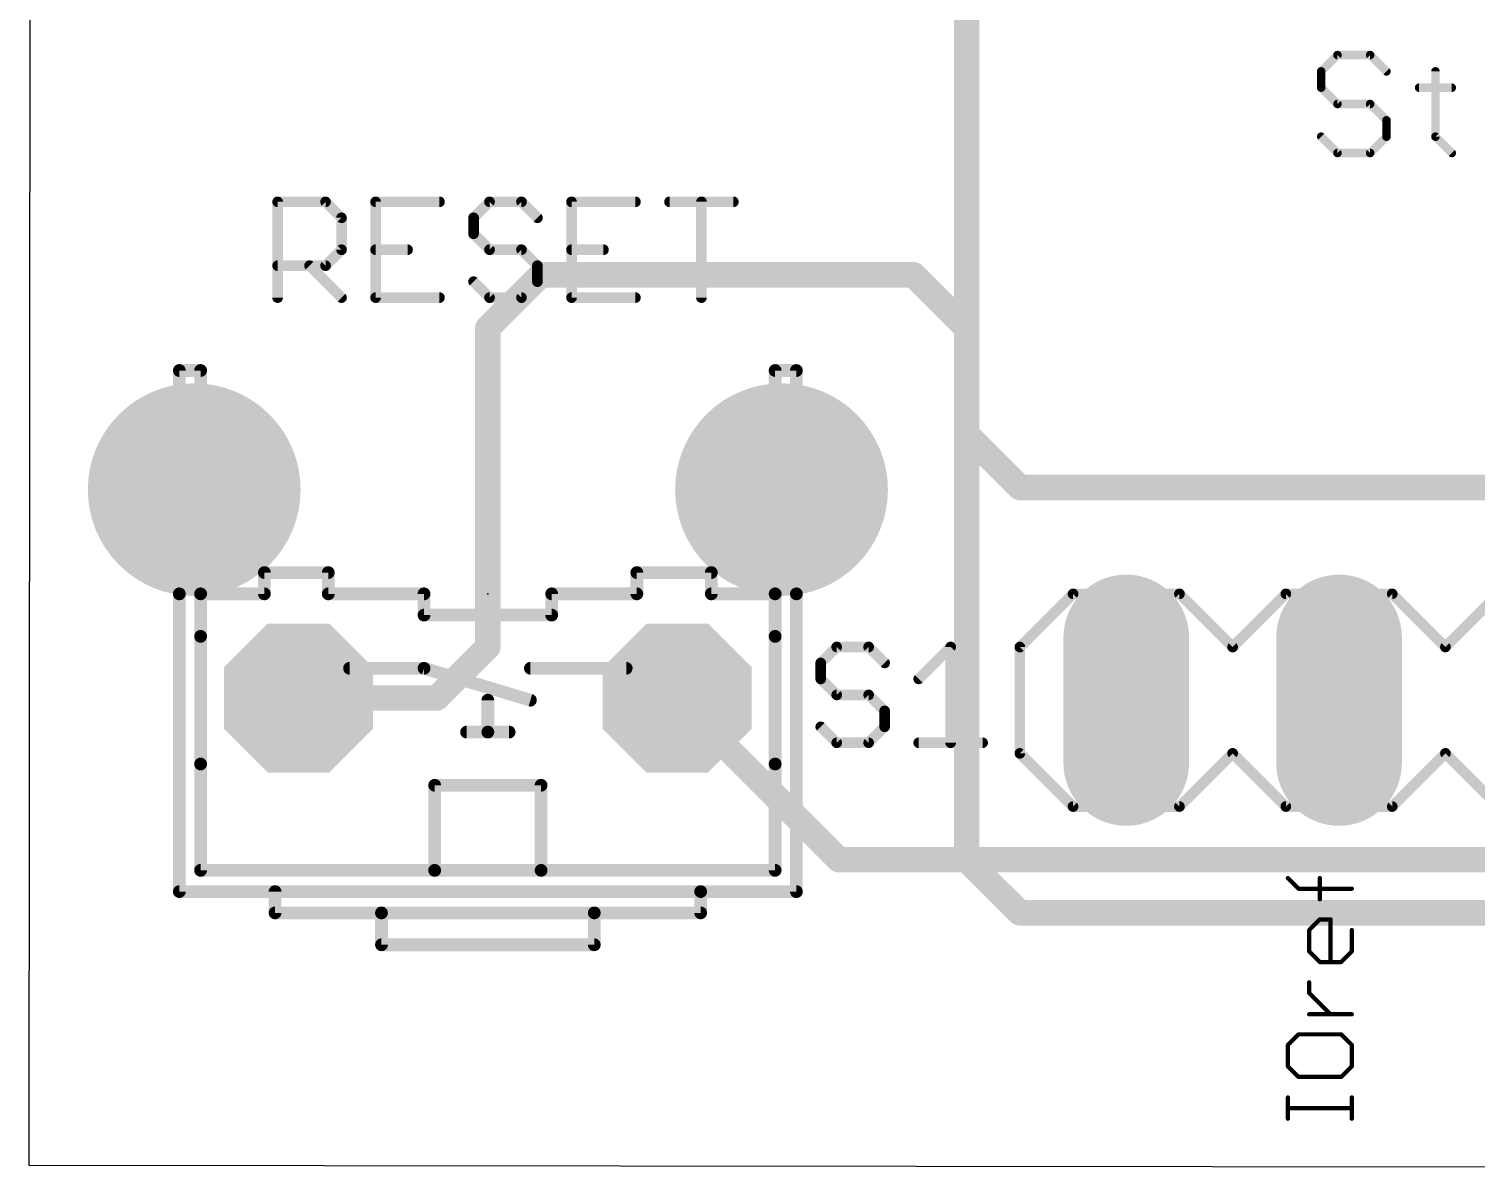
# Model space of a CAD drawing. Extents: x 6 to 93.4, y 7 to 66.
# Drawn here: x 5.95 to 23.23, y 7.04 to 20.72 of the extents above; entities that cross this region are included whole.
import ezdxf

# ---------------------------------------------------------------- set-up
doc = ezdxf.new("R2010")
doc.units = 0
for name, color, linetype in [('1', 22, 'CONTINUOUS'), ('16', 175, 'CONTINUOUS'), ('17', 82, 'CONTINUOUS'), ('20', 7, 'CONTINUOUS'), ('21', 7, 'CONTINUOUS'), ('23', 7, 'CONTINUOUS'), ('25', 253, 'CONTINUOUS'), ('27', 253, 'CONTINUOUS'), ('51', 53, 'CONTINUOUS')]:
    doc.layers.add(name, color=color, linetype=linetype)

# ---------------------------------------------------------------- blocks, each defined once
blk = doc.blocks.new('OCTAGONP')
at = {"const_width": 0.5}
blk.add_lwpolyline([(-0.25, -0.1036), (-0.25, 0.1036), (-0.1036, 0.25), (0.1036, 0.25), (0.25, 0.1036), (0.25, -0.1036), (0.1036, -0.25), (-0.1036, -0.25), (-0.25, -0.1036), (-0.25, 0.1036)], dxfattribs=at)
blk = doc.blocks.new('ROUNDP')
at = {"const_width": 0.5}
blk.add_lwpolyline([(0, -0.25, 1), (0, 0.25, 1), (0, -0.25)], format="xyb", dxfattribs=at)
blk = doc.blocks.new('RECT')
blk.add_solid([(-0.5, -0.5), (0.5, -0.5), (-0.5, 0.5), (0.5, 0.5)])
blk = doc.blocks.new('LONGP100')
at = {"const_width": 1}
blk.add_lwpolyline([(-0.5, 0), (0.5, 0)], dxfattribs=at)
at = {"const_width": 0.5}
for points in [[(-0.5, 0.25, 1), (-0.5, -0.25)], [(0.5, -0.25, 1), (0.5, 0.25)]]:
    blk.add_lwpolyline(points, format="xyb", dxfattribs=at)

msp = doc.modelspace()

# ---------------------------------------------------------------- linework, layer by layer
at = {"layer": '1', "const_width": 0.3048}
for points in [[(17.145, 30.637), (17.145, 10.795)], [(17.145, 10.795), (17.78, 10.16)], [(17.78, 10.16), (48.895, 10.16)]]:
    msp.add_lwpolyline(points, dxfattribs=at)
at = {"layer": '1', "const_width": 0.1524}
for points in [[(17.1989, 10.8489, 1), (17.0911, 10.7411)], [(17.0688, 10.795, 1), (17.2212, 10.795)], [(17.78, 10.2362, 1), (17.78, 10.0838)], [(17.7261, 10.1061, 1), (17.8339, 10.2139)]]:
    msp.add_lwpolyline(points, format="xyb", dxfattribs=at)
at = {"layer": '16', "const_width": 0.3048}
for points in [[(12.065, 17.78), (11.43, 17.145)], [(16.51, 17.78), (12.065, 17.78)], [(17.145, 17.145), (16.51, 17.78)], [(11.43, 17.145), (11.43, 13.335)], [(17.145, 15.875), (17.145, 17.145)], [(17.78, 15.24), (17.145, 15.875)], [(24.13, 15.24), (17.78, 15.24)], [(11.43, 13.335), (10.8204, 12.7254)], [(10.8204, 12.7254), (9.1694, 12.7254)], [(13.6906, 12.7254), (15.621, 10.795)], [(15.621, 10.795), (30.48, 10.795)]]:
    msp.add_lwpolyline(points, dxfattribs=at)
at = {"layer": '16', "const_width": 0.1524}
for points in [[(12.065, 17.8562, 1), (12.065, 17.7038)], [(12.1189, 17.7261, 1), (12.0111, 17.8339)], [(16.5639, 17.8339, 1), (16.4561, 17.7261)], [(16.51, 17.7038, 1), (16.51, 17.8562)], [(11.5062, 17.145, 1), (11.3538, 17.145)], [(11.3761, 17.1989, 1), (11.4839, 17.0911)], [(17.2212, 17.145, 1), (17.0688, 17.145)], [(17.0911, 17.0911, 1), (17.1989, 17.1989)], [(17.1989, 15.9289, 1), (17.0911, 15.8211)], [(17.0688, 15.875, 1), (17.2212, 15.875)], [(17.78, 15.3162, 1), (17.78, 15.1638)], [(17.7261, 15.1861, 1), (17.8339, 15.2939)], [(11.4839, 13.2811, 1), (11.3761, 13.3889)], [(11.3538, 13.335, 1), (11.5062, 13.335)], [(9.1694, 12.8016, 1), (9.1694, 12.6492)], [(10.7665, 12.7793, 1), (10.8743, 12.6715)], [(10.8204, 12.6492, 1), (10.8204, 12.8016)], [(13.7445, 12.7793, 1), (13.6367, 12.6715)], [(15.621, 10.8712, 1), (15.621, 10.7188)], [(15.5671, 10.7411, 1), (15.6749, 10.8489)]]:
    msp.add_lwpolyline(points, format="xyb", dxfattribs=at)
at = {"layer": '20'}
for p, q in [((5.995, 65.957), (5.952, 7.147)), ((5.952, 7.147), (93.354, 7.041))]:
    msp.add_line(p, q, dxfattribs=at)
at = {"layer": '21'}
for points, const_width in [([(8.763, 14.224), (8.763, 13.97)], 0.1524), ([(8.763, 14.224), (9.525, 14.224)], 0.1524), ([(9.525, 13.97), (9.525, 14.224)], 0.1524), ([(13.208, 13.97), (13.208, 14.224)], 0.1524), ([(13.208, 14.224), (14.097, 14.224)], 0.1524), ([(14.097, 13.97), (14.097, 14.224)], 0.1524), ([(7.747, 13.97), (7.747, 10.414)], 0.1524), ([(8.001, 13.97), (8.763, 13.97)], 0.1524), ([(8.001, 13.462), (8.001, 13.97)], 0.1524), ([(9.525, 13.97), (10.668, 13.97)], 0.1524), ([(10.668, 13.716), (10.668, 13.97)], 0.1524), ([(12.192, 13.97), (12.192, 13.716)], 0.1524), ([(12.192, 13.97), (13.208, 13.97)], 0.1524), ([(14.097, 13.97), (14.859, 13.97)], 0.1524), ([(14.859, 13.462), (14.859, 13.97)], 0.1524), ([(15.113, 13.97), (15.113, 10.414)], 0.1524), ([(18.415, 13.97), (17.78, 13.335)], 0.127), ([(19.685, 13.97), (18.415, 13.97)], 0.127), ([(20.32, 13.335), (19.685, 13.97)], 0.127), ([(20.955, 13.97), (20.32, 13.335)], 0.127), ([(22.225, 13.97), (20.955, 13.97)], 0.127), ([(22.86, 13.335), (22.225, 13.97)], 0.127), ([(23.495, 13.97), (22.86, 13.335)], 0.127), ([(10.668, 13.716), (12.192, 13.716)], 0.1524), ([(17.78, 13.335), (17.78, 12.065)], 0.127), ([(17.78, 12.065), (18.415, 11.43)], 0.127), ([(19.685, 11.43), (20.32, 12.065)], 0.127), ([(20.32, 12.065), (20.955, 11.43)], 0.127), ([(22.225, 11.43), (22.86, 12.065)], 0.127), ([(23.495, 11.43), (22.86, 12.065)], 0.127), ([(8.001, 11.938), (8.001, 10.668)], 0.1524), ([(14.859, 11.938), (14.859, 10.668)], 0.1524), ([(10.795, 10.668), (10.795, 11.684)], 0.1524), ([(10.795, 11.684), (12.065, 11.684)], 0.1524), ([(12.065, 10.668), (12.065, 11.684)], 0.1524), ([(18.415, 11.43), (19.685, 11.43)], 0.127), ([(20.955, 11.43), (22.225, 11.43)], 0.127), ([(8.001, 10.668), (10.795, 10.668)], 0.1524), ([(10.795, 10.668), (12.065, 10.668)], 0.1524), ([(12.065, 10.668), (14.859, 10.668)], 0.1524), ([(21.1069, 10.4486), (20.9797, 10.5757)], 0.0508), ([(21.3611, 10.3215), (21.3611, 10.5757)], 0.0508), ([(13.97, 10.414), (7.747, 10.414)], 0.1524), ([(8.89, 10.414), (8.89, 10.16)], 0.1524), ([(15.113, 10.414), (13.97, 10.414)], 0.1524), ([(13.97, 10.414), (13.97, 10.16)], 0.1524), ([(21.7424, 10.4486), (21.1069, 10.4486)], 0.0508), ([(8.89, 10.16), (10.16, 10.16)], 0.1524), ([(10.16, 10.16), (10.16, 9.779)], 0.1524), ([(10.16, 10.16), (12.7, 10.16)], 0.1524), ([(12.7, 10.16), (12.7, 9.779)], 0.1524), ([(12.7, 10.16), (13.97, 10.16)], 0.1524), ([(21.234, 9.9544), (21.3611, 10.0815)], 0.0508), ([(21.3611, 10.0815), (21.4882, 10.0815)], 0.0508), ([(21.4882, 10.0815), (21.4882, 9.573)], 0.0508), ([(10.16, 9.779), (12.7, 9.779)], 0.1524), ([(21.234, 9.7001), (21.234, 9.9544)], 0.0508), ([(21.7424, 9.9544), (21.7424, 9.7001)], 0.0508), ([(21.3611, 9.573), (21.234, 9.7001)], 0.0508), ([(21.7424, 9.7001), (21.6153, 9.573)], 0.0508), ([(21.6153, 9.573), (21.3611, 9.573)], 0.0508), ([(21.234, 9.2036), (21.234, 9.3307)], 0.0508), ([(21.4882, 8.9494), (21.234, 9.2036)], 0.0508), ([(21.7424, 8.9494), (21.234, 8.9494)], 0.0508), ([(21.1069, 8.7094), (20.9797, 8.5823)], 0.0508), ([(21.6153, 8.7094), (21.1069, 8.7094)], 0.0508), ([(21.7424, 8.5823), (21.6153, 8.7094)], 0.0508), ([(20.9797, 8.5823), (20.9797, 8.3281)], 0.0508), ([(21.7424, 8.3281), (21.7424, 8.5823)], 0.0508), ([(20.9797, 8.3281), (21.1069, 8.2009)], 0.0508), ([(21.6153, 8.2009), (21.7424, 8.3281)], 0.0508), ([(21.1069, 8.2009), (21.6153, 8.2009)], 0.0508), ([(20.9797, 7.702), (20.9797, 7.9562)], 0.0508), ([(21.7424, 7.702), (21.7424, 7.9562)], 0.0508), ([(21.7424, 7.8291), (20.9797, 7.8291)], 0.0508)]:
    msp.add_lwpolyline(points, dxfattribs=dict(at, const_width=const_width))
for points, const_width in [([(8.8011, 14.224, 1), (8.7249, 14.224)], 0.0762), ([(8.763, 14.2621, 1), (8.763, 14.1859)], 0.0762), ([(9.5631, 14.224, 1), (9.4869, 14.224)], 0.0762), ([(9.525, 14.1859, 1), (9.525, 14.2621)], 0.0762), ([(13.2461, 14.224, 1), (13.1699, 14.224)], 0.0762), ([(13.208, 14.2621, 1), (13.208, 14.1859)], 0.0762), ([(14.1351, 14.224, 1), (14.0589, 14.224)], 0.0762), ([(14.097, 14.1859, 1), (14.097, 14.2621)], 0.0762), ([(7.7851, 13.97, 1), (7.7089, 13.97)], 0.0762), ([(8.001, 14.0081, 1), (8.001, 13.9319)], 0.0762), ([(8.0391, 13.97, 1), (7.9629, 13.97)], 0.0762), ([(8.7249, 13.97, 1), (8.8011, 13.97)], 0.0762), ([(8.763, 13.9319, 1), (8.763, 14.0081)], 0.0762), ([(9.525, 14.0081, 1), (9.525, 13.9319)], 0.0762), ([(9.4869, 13.97, 1), (9.5631, 13.97)], 0.0762), ([(10.7061, 13.97, 1), (10.6299, 13.97)], 0.0762), ([(10.668, 13.9319, 1), (10.668, 14.0081)], 0.0762), ([(12.2301, 13.97, 1), (12.1539, 13.97)], 0.0762), ([(12.192, 14.0081, 1), (12.192, 13.9319)], 0.0762), ([(13.1699, 13.97, 1), (13.2461, 13.97)], 0.0762), ([(13.208, 13.9319, 1), (13.208, 14.0081)], 0.0762), ([(14.097, 14.0081, 1), (14.097, 13.9319)], 0.0762), ([(14.0589, 13.97, 1), (14.1351, 13.97)], 0.0762), ([(14.8971, 13.97, 1), (14.8209, 13.97)], 0.0762), ([(14.859, 13.9319, 1), (14.859, 14.0081)], 0.0762), ([(15.1511, 13.97, 1), (15.0749, 13.97)], 0.0762), ([(18.415, 14.0018, 1), (18.415, 13.9383)], 0.0635), ([(18.4375, 13.9475, 1), (18.3925, 13.9925)], 0.0635), ([(19.7075, 13.9925, 1), (19.6625, 13.9475)], 0.0635), ([(19.685, 13.9383, 1), (19.685, 14.0018)], 0.0635), ([(20.955, 14.0018, 1), (20.955, 13.9383)], 0.0635), ([(20.9775, 13.9475, 1), (20.9325, 13.9925)], 0.0635), ([(22.2475, 13.9925, 1), (22.2025, 13.9475)], 0.0635), ([(22.225, 13.9383, 1), (22.225, 14.0018)], 0.0635), ([(10.668, 13.7541, 1), (10.668, 13.6779)], 0.0762), ([(10.6299, 13.716, 1), (10.7061, 13.716)], 0.0762), ([(12.1539, 13.716, 1), (12.2301, 13.716)], 0.0762), ([(12.192, 13.6779, 1), (12.192, 13.7541)], 0.0762), ([(7.9629, 13.462, 1), (8.0391, 13.462)], 0.0762), ([(14.8209, 13.462, 1), (14.8971, 13.462)], 0.0762), ([(17.7575, 13.3575, 1), (17.8025, 13.3125)], 0.0635), ([(17.8117, 13.335, 1), (17.7483, 13.335)], 0.0635), ([(20.2975, 13.3575, 1), (20.3425, 13.3125)], 0.0635), ([(20.2975, 13.3125, 1), (20.3425, 13.3575)], 0.0635), ([(22.8375, 13.3575, 1), (22.8825, 13.3125)], 0.0635), ([(22.8375, 13.3125, 1), (22.8825, 13.3575)], 0.0635), ([(17.8025, 12.0875, 1), (17.7575, 12.0425)], 0.0635), ([(17.7483, 12.065, 1), (17.8117, 12.065)], 0.0635), ([(20.3425, 12.0875, 1), (20.2975, 12.0425)], 0.0635), ([(20.3425, 12.0425, 1), (20.2975, 12.0875)], 0.0635), ([(22.8825, 12.0875, 1), (22.8375, 12.0425)], 0.0635), ([(22.8825, 12.0425, 1), (22.8375, 12.0875)], 0.0635), ([(8.0391, 11.938, 1), (7.9629, 11.938)], 0.0762), ([(14.8971, 11.938, 1), (14.8209, 11.938)], 0.0762), ([(10.8331, 11.684, 1), (10.7569, 11.684)], 0.0762), ([(10.795, 11.7221, 1), (10.795, 11.6459)], 0.0762), ([(12.1031, 11.684, 1), (12.0269, 11.684)], 0.0762), ([(12.065, 11.6459, 1), (12.065, 11.7221)], 0.0762), ([(18.415, 11.4618, 1), (18.415, 11.3982)], 0.0635), ([(18.3925, 11.4075, 1), (18.4375, 11.4525)], 0.0635), ([(19.6625, 11.4525, 1), (19.7075, 11.4075)], 0.0635), ([(19.685, 11.3982, 1), (19.685, 11.4618)], 0.0635), ([(20.955, 11.4618, 1), (20.955, 11.3982)], 0.0635), ([(20.9325, 11.4075, 1), (20.9775, 11.4525)], 0.0635), ([(22.2025, 11.4525, 1), (22.2475, 11.4075)], 0.0635), ([(22.225, 11.3982, 1), (22.225, 11.4618)], 0.0635), ([(8.001, 10.7061, 1), (8.001, 10.6299)], 0.0762), ([(10.795, 10.7061, 1), (10.795, 10.6299)], 0.0762), ([(10.795, 10.6299, 1), (10.795, 10.7061)], 0.0762), ([(12.065, 10.7061, 1), (12.065, 10.6299)], 0.0762), ([(12.065, 10.6299, 1), (12.065, 10.7061)], 0.0762), ([(14.859, 10.6299, 1), (14.859, 10.7061)], 0.0762), ([(7.9629, 10.668, 1), (8.0391, 10.668)], 0.0762), ([(10.7569, 10.668, 1), (10.8331, 10.668)], 0.0762), ([(12.0269, 10.668, 1), (12.1031, 10.668)], 0.0762), ([(14.8209, 10.668, 1), (14.8971, 10.668)], 0.0762), ([(20.9887, 10.5847, 1), (20.9708, 10.5667)], 0.0254), ([(21.3738, 10.5757, 1), (21.3484, 10.5757)], 0.0254), ([(7.747, 10.4521, 1), (7.747, 10.3759)], 0.0762), ([(7.7089, 10.414, 1), (7.7851, 10.414)], 0.0762), ([(8.9281, 10.414, 1), (8.8519, 10.414)], 0.0762), ([(13.97, 10.4521, 1), (13.97, 10.3759)], 0.0762), ([(14.0081, 10.414, 1), (13.9319, 10.414)], 0.0762), ([(13.97, 10.3759, 1), (13.97, 10.4521)], 0.0762), ([(15.0749, 10.414, 1), (15.1511, 10.414)], 0.0762), ([(15.113, 10.3759, 1), (15.113, 10.4521)], 0.0762), ([(21.1069, 10.4613, 1), (21.1069, 10.4359)], 0.0254), ([(21.0979, 10.4396, 1), (21.1158, 10.4575)], 0.0254), ([(21.7424, 10.4359, 1), (21.7424, 10.4613)], 0.0254), ([(8.89, 10.1981, 1), (8.89, 10.1219)], 0.0762), ([(8.8519, 10.16, 1), (8.9281, 10.16)], 0.0762), ([(10.1981, 10.16, 1), (10.1219, 10.16)], 0.0762), ([(10.16, 10.1981, 1), (10.16, 10.1219)], 0.0762), ([(10.16, 10.1219, 1), (10.16, 10.1981)], 0.0762), ([(12.7381, 10.16, 1), (12.6619, 10.16)], 0.0762), ([(12.7, 10.1981, 1), (12.7, 10.1219)], 0.0762), ([(12.7, 10.1219, 1), (12.7, 10.1981)], 0.0762), ([(13.9319, 10.16, 1), (14.0081, 10.16)], 0.0762), ([(13.97, 10.1219, 1), (13.97, 10.1981)], 0.0762), ([(21.3484, 10.3215, 1), (21.3738, 10.3215)], 0.0254), ([(21.3611, 10.0942, 1), (21.3611, 10.0688)], 0.0254), ([(21.3701, 10.0725, 1), (21.3521, 10.0905)], 0.0254), ([(21.5009, 10.0815, 1), (21.4755, 10.0815)], 0.0254), ([(21.4882, 10.0688, 1), (21.4882, 10.0942)], 0.0254), ([(10.16, 9.8171, 1), (10.16, 9.7409)], 0.0762), ([(12.7, 9.7409, 1), (12.7, 9.8171)], 0.0762), ([(21.2467, 9.9544, 1), (21.2213, 9.9544)], 0.0254), ([(21.225, 9.9633, 1), (21.2429, 9.9454)], 0.0254), ([(21.7551, 9.9544, 1), (21.7297, 9.9544)], 0.0254), ([(10.1219, 9.779, 1), (10.1981, 9.779)], 0.0762), ([(12.6619, 9.779, 1), (12.7381, 9.779)], 0.0762), ([(21.2429, 9.7091, 1), (21.225, 9.6912)], 0.0254), ([(21.2213, 9.7001, 1), (21.2467, 9.7001)], 0.0254), ([(21.7297, 9.7001, 1), (21.7551, 9.7001)], 0.0254), ([(21.7514, 9.6912, 1), (21.7334, 9.7091)], 0.0254), ([(21.3611, 9.5857, 1), (21.3611, 9.5603)], 0.0254), ([(21.3521, 9.5641, 1), (21.3701, 9.582)], 0.0254), ([(21.4755, 9.573, 1), (21.5009, 9.573)], 0.0254), ([(21.6063, 9.582, 1), (21.6243, 9.5641)], 0.0254), ([(21.6153, 9.5603, 1), (21.6153, 9.5857)], 0.0254), ([(21.2467, 9.3307, 1), (21.2213, 9.3307)], 0.0254), ([(21.2429, 9.2126, 1), (21.225, 9.1946)], 0.0254), ([(21.2213, 9.2036, 1), (21.2467, 9.2036)], 0.0254), ([(21.234, 8.9621, 1), (21.234, 8.9367)], 0.0254), ([(21.4792, 8.9404, 1), (21.4972, 8.9583)], 0.0254), ([(21.7424, 8.9367, 1), (21.7424, 8.9621)], 0.0254), ([(21.1069, 8.7221, 1), (21.1069, 8.6967)], 0.0254), ([(21.1158, 8.7004, 1), (21.0979, 8.7184)], 0.0254), ([(21.6243, 8.7184, 1), (21.6063, 8.7004)], 0.0254), ([(21.6153, 8.6967, 1), (21.6153, 8.7221)], 0.0254), ([(20.9924, 8.5823, 1), (20.9671, 8.5823)], 0.0254), ([(20.9708, 8.5913, 1), (20.9887, 8.5733)], 0.0254), ([(21.7551, 8.5823, 1), (21.7297, 8.5823)], 0.0254), ([(21.7334, 8.5733, 1), (21.7514, 8.5913)], 0.0254), ([(20.9887, 8.337, 1), (20.9708, 8.3191)], 0.0254), ([(20.9671, 8.3281, 1), (20.9924, 8.3281)], 0.0254), ([(21.7297, 8.3281, 1), (21.7551, 8.3281)], 0.0254), ([(21.7514, 8.3191, 1), (21.7334, 8.337)], 0.0254), ([(21.1069, 8.2136, 1), (21.1069, 8.1882)], 0.0254), ([(21.0979, 8.192, 1), (21.1158, 8.2099)], 0.0254), ([(21.6063, 8.2099, 1), (21.6243, 8.192)], 0.0254), ([(21.6153, 8.1882, 1), (21.6153, 8.2136)], 0.0254), ([(20.9924, 7.9562, 1), (20.9671, 7.9562)], 0.0254), ([(21.7551, 7.9562, 1), (21.7297, 7.9562)], 0.0254), ([(20.9797, 7.8418, 1), (20.9797, 7.8164)], 0.0254), ([(21.7424, 7.8164, 1), (21.7424, 7.8418)], 0.0254), ([(20.9671, 7.702, 1), (20.9924, 7.702)], 0.0254), ([(21.7297, 7.702, 1), (21.7551, 7.702)], 0.0254)]:
    msp.add_lwpolyline(points, format="xyb", dxfattribs=dict(at, const_width=const_width))
at = {"layer": '23'}
msp.add_point((11.43, 13.97), dxfattribs=at)
at = {"layer": '25', "const_width": 0.127}
for points in [[(15.5942, 13.3355), (15.4035, 13.1448)], [(15.9755, 13.3355), (15.5942, 13.3355)], [(16.1662, 13.1448), (15.9755, 13.3355)], [(16.5729, 12.9542), (16.9542, 13.3355)], [(16.9542, 13.3355), (16.9542, 12.1915)], [(15.4035, 13.1448), (15.4035, 12.9542)], [(15.4035, 12.9542), (15.5942, 12.7635)], [(15.5942, 12.7635), (15.9755, 12.7635)], [(15.9755, 12.7635), (16.1662, 12.5728)], [(16.1662, 12.5728), (16.1662, 12.3822)], [(15.5942, 12.1915), (15.4035, 12.3822)], [(16.1662, 12.3822), (15.9755, 12.1915)], [(15.9755, 12.1915), (15.5942, 12.1915)], [(16.5729, 12.1915), (17.3355, 12.1915)]]:
    msp.add_lwpolyline(points, dxfattribs=at)
at = {"layer": '25', "const_width": 0.0635}
for points in [[(15.5942, 13.3672, 1), (15.5942, 13.3037)], [(15.6166, 13.313, 1), (15.5717, 13.3579)], [(15.9979, 13.3579, 1), (15.953, 13.313)], [(15.9755, 13.3037, 1), (15.9755, 13.3672)], [(16.986, 13.3355, 1), (16.9225, 13.3355)], [(16.9767, 13.313, 1), (16.9318, 13.3579)], [(15.4353, 13.1448, 1), (15.3718, 13.1448)], [(15.381, 13.1673, 1), (15.426, 13.1224)], [(16.1437, 13.1224, 1), (16.1886, 13.1673)], [(15.426, 12.9766, 1), (15.381, 12.9317)], [(15.3718, 12.9542, 1), (15.4353, 12.9542)], [(16.5504, 12.9766, 1), (16.5953, 12.9317)], [(15.5942, 12.7952, 1), (15.5942, 12.7317)], [(15.5717, 12.741, 1), (15.6166, 12.7859)], [(15.9979, 12.7859, 1), (15.953, 12.741)], [(15.9755, 12.7317, 1), (15.9755, 12.7952)], [(16.1979, 12.5728, 1), (16.1344, 12.5728)], [(16.1437, 12.5504, 1), (16.1886, 12.5953)], [(15.426, 12.4046, 1), (15.381, 12.3597)], [(16.1886, 12.3597, 1), (16.1437, 12.4046)], [(16.1344, 12.3822, 1), (16.1979, 12.3822)], [(15.5942, 12.2233, 1), (15.5942, 12.1598)], [(15.5717, 12.169, 1), (15.6166, 12.214)], [(15.953, 12.214, 1), (15.9979, 12.169)], [(15.9755, 12.1598, 1), (15.9755, 12.2233)], [(16.5729, 12.2233, 1), (16.5729, 12.1598)], [(16.9225, 12.1915, 1), (16.986, 12.1915)], [(17.3355, 12.1598, 1), (17.3355, 12.2233)]]:
    msp.add_lwpolyline(points, format="xyb", dxfattribs=at)
at = {"layer": '27'}
for points, const_width in [([(21.5715, 20.4042), (21.3766, 20.2093)], 0.1016), ([(21.9613, 20.4042), (21.5715, 20.4042)], 0.1016), ([(22.1562, 20.2093), (21.9613, 20.4042)], 0.1016), ([(21.3766, 20.2093), (21.3766, 20.0144)], 0.1016), ([(22.7409, 20.2093), (22.7409, 19.4297)], 0.1016), ([(21.3766, 20.0144), (21.5715, 19.8195)], 0.1016), ([(22.546, 20.0144), (22.9358, 20.0144)], 0.1016), ([(21.5715, 19.8195), (21.9613, 19.8195)], 0.1016), ([(21.9613, 19.8195), (22.1562, 19.6246)], 0.1016), ([(22.1562, 19.6246), (22.1562, 19.4297)], 0.1016), ([(21.5715, 19.2348), (21.3766, 19.4297)], 0.1016), ([(22.1562, 19.4297), (21.9613, 19.2348)], 0.1016), ([(22.7409, 19.4297), (22.9358, 19.2348)], 0.1016), ([(21.9613, 19.2348), (21.5715, 19.2348)], 0.1016), ([(8.9205, 17.5075), (8.9205, 18.6515)], 0.127), ([(8.9205, 18.6515), (9.4925, 18.6515)], 0.127), ([(9.4925, 18.6515), (9.6832, 18.4608)], 0.127), ([(10.8525, 18.6515), (10.0899, 18.6515)], 0.127), ([(10.0899, 18.6515), (10.0899, 17.5075)], 0.127), ([(11.45, 18.6515), (11.2593, 18.4608)], 0.127), ([(11.8313, 18.6515), (11.45, 18.6515)], 0.127), ([(12.0219, 18.4608), (11.8313, 18.6515)], 0.127), ([(13.1913, 18.6515), (12.4287, 18.6515)], 0.127), ([(12.4287, 18.6515), (12.4287, 17.5075)], 0.127), ([(13.5981, 18.6515), (14.3607, 18.6515)], 0.127), ([(13.9794, 17.5075), (13.9794, 18.6515)], 0.127), ([(9.6832, 18.4608), (9.6832, 18.0795)], 0.127), ([(11.2593, 18.4608), (11.2593, 18.2702)], 0.127), ([(11.2593, 18.2702), (11.45, 18.0795)], 0.127), ([(9.6832, 18.0795), (9.4925, 17.8888)], 0.127), ([(10.0899, 18.0795), (10.4712, 18.0795)], 0.127), ([(11.45, 18.0795), (11.8313, 18.0795)], 0.127), ([(11.8313, 18.0795), (12.0219, 17.8888)], 0.127), ([(12.4287, 18.0795), (12.81, 18.0795)], 0.127), ([(9.4925, 17.8888), (8.9205, 17.8888)], 0.127), ([(9.3018, 17.8888), (9.6832, 17.5075)], 0.127), ([(12.0219, 17.8888), (12.0219, 17.6982)], 0.127), ([(11.45, 17.5075), (11.2593, 17.6982)], 0.127), ([(12.0219, 17.6982), (11.8313, 17.5075)], 0.127), ([(10.0899, 17.5075), (10.8525, 17.5075)], 0.127), ([(11.8313, 17.5075), (11.45, 17.5075)], 0.127), ([(12.4287, 17.5075), (13.1913, 17.5075)], 0.127)]:
    msp.add_lwpolyline(points, dxfattribs=dict(at, const_width=const_width))
for points, const_width in [([(21.5715, 20.4296, 1), (21.5715, 20.3788)], 0.0508), ([(21.5895, 20.3862, 1), (21.5536, 20.4222)], 0.0508), ([(21.9793, 20.4222, 1), (21.9434, 20.3862)], 0.0508), ([(21.9613, 20.3788, 1), (21.9613, 20.4296)], 0.0508), ([(21.402, 20.2093, 1), (21.3512, 20.2093)], 0.0508), ([(21.3587, 20.2273, 1), (21.3946, 20.1913)], 0.0508), ([(22.1383, 20.1913, 1), (22.1742, 20.2273)], 0.0508), ([(22.7663, 20.2093, 1), (22.7155, 20.2093)], 0.0508), ([(21.3946, 20.0324, 1), (21.3587, 19.9964)], 0.0508), ([(21.3512, 20.0144, 1), (21.402, 20.0144)], 0.0508), ([(22.546, 20.0398, 1), (22.546, 19.989)], 0.0508), ([(22.9358, 19.989, 1), (22.9358, 20.0398)], 0.0508), ([(21.5715, 19.8449, 1), (21.5715, 19.7941)], 0.0508), ([(21.9793, 19.8375, 1), (21.9434, 19.8015)], 0.0508), ([(21.9613, 19.7941, 1), (21.9613, 19.8449)], 0.0508), ([(21.5536, 19.8015, 1), (21.5895, 19.8375)], 0.0508), ([(22.1816, 19.6246, 1), (22.1308, 19.6246)], 0.0508), ([(22.1383, 19.6066, 1), (22.1742, 19.6426)], 0.0508), ([(21.3946, 19.4477, 1), (21.3587, 19.4117)], 0.0508), ([(22.1308, 19.4297, 1), (22.1816, 19.4297)], 0.0508), ([(22.1742, 19.4117, 1), (22.1383, 19.4477)], 0.0508), ([(22.7589, 19.4477, 1), (22.723, 19.4117)], 0.0508), ([(22.7155, 19.4297, 1), (22.7663, 19.4297)], 0.0508), ([(21.5715, 19.2602, 1), (21.5715, 19.2094)], 0.0508), ([(21.5536, 19.2168, 1), (21.5895, 19.2528)], 0.0508), ([(21.9434, 19.2528, 1), (21.9793, 19.2168)], 0.0508), ([(21.9613, 19.2094, 1), (21.9613, 19.2602)], 0.0508), ([(22.9179, 19.2168, 1), (22.9538, 19.2528)], 0.0508), ([(8.9523, 18.6515, 1), (8.8887, 18.6515)], 0.0635), ([(8.9205, 18.6832, 1), (8.9205, 18.6197)], 0.0635), ([(9.5149, 18.6739, 1), (9.47, 18.629)], 0.0635), ([(9.4925, 18.6197, 1), (9.4925, 18.6832)], 0.0635), ([(10.1216, 18.6515, 1), (10.0581, 18.6515)], 0.0635), ([(10.0899, 18.6832, 1), (10.0899, 18.6197)], 0.0635), ([(10.8525, 18.6197, 1), (10.8525, 18.6832)], 0.0635), ([(11.45, 18.6832, 1), (11.45, 18.6197)], 0.0635), ([(11.4724, 18.629, 1), (11.4275, 18.6739)], 0.0635), ([(11.8537, 18.6739, 1), (11.8088, 18.629)], 0.0635), ([(11.8313, 18.6197, 1), (11.8313, 18.6832)], 0.0635), ([(12.4604, 18.6515, 1), (12.3969, 18.6515)], 0.0635), ([(12.4287, 18.6832, 1), (12.4287, 18.6197)], 0.0635), ([(13.1913, 18.6197, 1), (13.1913, 18.6832)], 0.0635), ([(13.5981, 18.6832, 1), (13.5981, 18.6197)], 0.0635), ([(14.0112, 18.6515, 1), (13.9477, 18.6515)], 0.0635), ([(14.3607, 18.6197, 1), (14.3607, 18.6832)], 0.0635), ([(9.7149, 18.4608, 1), (9.6514, 18.4608)], 0.0635), ([(9.6607, 18.4384, 1), (9.7056, 18.4833)], 0.0635), ([(11.291, 18.4608, 1), (11.2275, 18.4608)], 0.0635), ([(11.2368, 18.4833, 1), (11.2817, 18.4384)], 0.0635), ([(11.9995, 18.4384, 1), (12.0444, 18.4833)], 0.0635), ([(11.2817, 18.2926, 1), (11.2368, 18.2477)], 0.0635), ([(9.7056, 18.057, 1), (9.6607, 18.1019)], 0.0635), ([(10.0899, 18.1112, 1), (10.0899, 18.0477)], 0.0635), ([(10.4712, 18.0477, 1), (10.4712, 18.1112)], 0.0635), ([(11.2275, 18.2702, 1), (11.291, 18.2702)], 0.0635), ([(11.45, 18.1112, 1), (11.45, 18.0477)], 0.0635), ([(11.8537, 18.1019, 1), (11.8088, 18.057)], 0.0635), ([(11.8313, 18.0477, 1), (11.8313, 18.1112)], 0.0635), ([(12.4287, 18.1112, 1), (12.4287, 18.0477)], 0.0635), ([(12.81, 18.0477, 1), (12.81, 18.1112)], 0.0635), ([(9.6514, 18.0795, 1), (9.7149, 18.0795)], 0.0635), ([(11.4275, 18.057, 1), (11.4724, 18.1019)], 0.0635), ([(8.9205, 17.9206, 1), (8.9205, 17.8571)], 0.0635), ([(9.3243, 17.9113, 1), (9.2794, 17.8664)], 0.0635), ([(9.47, 17.9113, 1), (9.5149, 17.8664)], 0.0635), ([(9.4925, 17.8571, 1), (9.4925, 17.9206)], 0.0635), ([(12.0537, 17.8888, 1), (11.9902, 17.8888)], 0.0635), ([(11.9995, 17.8664, 1), (12.0444, 17.9113)], 0.0635), ([(11.2817, 17.7206, 1), (11.2368, 17.6757)], 0.0635), ([(11.9902, 17.6982, 1), (12.0537, 17.6982)], 0.0635), ([(12.0444, 17.6757, 1), (11.9995, 17.7206)], 0.0635), ([(8.8887, 17.5075, 1), (8.9523, 17.5075)], 0.0635), ([(9.6607, 17.485, 1), (9.7056, 17.53)], 0.0635), ([(10.0581, 17.5075, 1), (10.1216, 17.5075)], 0.0635), ([(10.0899, 17.5392, 1), (10.0899, 17.4758)], 0.0635), ([(10.8525, 17.4758, 1), (10.8525, 17.5392)], 0.0635), ([(11.45, 17.5392, 1), (11.45, 17.4758)], 0.0635), ([(11.4275, 17.485, 1), (11.4724, 17.53)], 0.0635), ([(11.8088, 17.53, 1), (11.8537, 17.485)], 0.0635), ([(11.8313, 17.4758, 1), (11.8313, 17.5392)], 0.0635), ([(12.4287, 17.5392, 1), (12.4287, 17.4758)], 0.0635), ([(12.3969, 17.5075, 1), (12.4604, 17.5075)], 0.0635), ([(13.1913, 17.4758, 1), (13.1913, 17.5392)], 0.0635), ([(13.9477, 17.5075, 1), (14.0112, 17.5075)], 0.0635)]:
    msp.add_lwpolyline(points, format="xyb", dxfattribs=dict(at, const_width=const_width))
at = {"layer": '51', "const_width": 0.1524}
for points in [[(7.747, 13.97), (7.747, 16.637)], [(7.747, 16.637), (8.001, 16.637)], [(8.001, 16.637), (8.001, 13.97)], [(14.859, 13.97), (14.859, 16.637)], [(14.859, 16.637), (15.113, 16.637)], [(15.113, 16.637), (15.113, 13.97)], [(8.001, 13.462), (8.001, 11.938)], [(14.859, 13.462), (14.859, 11.938)], [(9.779, 13.081), (10.668, 13.081)], [(10.668, 13.081), (11.938, 12.7)], [(11.938, 13.081), (13.081, 13.081)], [(11.43, 12.7), (11.43, 12.319)], [(11.176, 12.319), (11.43, 12.319)], [(11.43, 12.319), (11.684, 12.319)]]:
    msp.add_lwpolyline(points, dxfattribs=at)
at = {"layer": '51', "const_width": 0.0762}
for points in [[(7.7851, 16.637, 1), (7.7089, 16.637)], [(7.747, 16.6751, 1), (7.747, 16.5989)], [(8.0391, 16.637, 1), (7.9629, 16.637)], [(8.001, 16.5989, 1), (8.001, 16.6751)], [(14.8971, 16.637, 1), (14.8209, 16.637)], [(14.859, 16.6751, 1), (14.859, 16.5989)], [(15.1511, 16.637, 1), (15.0749, 16.637)], [(15.113, 16.5989, 1), (15.113, 16.6751)], [(7.7089, 13.97, 1), (7.7851, 13.97)], [(7.9629, 13.97, 1), (8.0391, 13.97)], [(14.8209, 13.97, 1), (14.8971, 13.97)], [(15.0749, 13.97, 1), (15.1511, 13.97)], [(8.0391, 13.462, 1), (7.9629, 13.462)], [(14.8971, 13.462, 1), (14.8209, 13.462)], [(9.779, 13.1191, 1), (9.779, 13.0429)], [(10.6789, 13.1175, 1), (10.6571, 13.0445)], [(10.668, 13.0429, 1), (10.668, 13.1191)], [(11.938, 13.1191, 1), (11.938, 13.0429)], [(13.081, 13.0429, 1), (13.081, 13.1191)], [(11.4681, 12.7, 1), (11.3919, 12.7)], [(11.9271, 12.6635, 1), (11.9489, 12.7365)], [(11.176, 12.3571, 1), (11.176, 12.2809)], [(11.43, 12.3571, 1), (11.43, 12.2809)], [(11.3919, 12.319, 1), (11.4681, 12.319)], [(11.43, 12.2809, 1), (11.43, 12.3571)], [(11.684, 12.2809, 1), (11.684, 12.3571)], [(7.9629, 11.938, 1), (8.0391, 11.938)], [(14.8209, 11.938, 1), (14.8971, 11.938)]]:
    msp.add_lwpolyline(points, format="xyb", dxfattribs=at)

# ---------------------------------------------------------------- block references
at = {"layer": '17'}
for name, p, xscale, yscale in [('ROUNDP', (7.9248, 15.2146), 2.54, 2.54), ('ROUNDP', (7.9248, 15.2146), 2.54, 2.54), ('ROUNDP', (14.9352, 15.2146), 2.54, 2.54), ('ROUNDP', (14.9352, 15.2146), 2.54, 2.54), ('OCTAGONP', (9.1694, 12.7254), 1.778, 1.778), ('OCTAGONP', (9.1694, 12.7254), 1.778, 1.778), ('OCTAGONP', (13.6906, 12.7254), 1.778, 1.778), ('OCTAGONP', (13.6906, 12.7254), 1.778, 1.778)]:
    msp.add_blockref(name, p, dxfattribs=dict(at, xscale=xscale, yscale=yscale))
at = {"layer": '17', "xscale": 1.5, "yscale": 1.5, "rotation": 90}
for p in [(19.05, 12.7), (19.05, 12.7), (21.59, 12.7), (21.59, 12.7)]:
    msp.add_blockref('LONGP100', p, dxfattribs=at)
at = {"layer": '21', "xscale": 0.508, "yscale": 0.508}
for p in [(19.05, 12.7), (21.59, 12.7)]:
    msp.add_blockref('RECT', p, dxfattribs=at)

doc.saveas('drawing.dxf')
